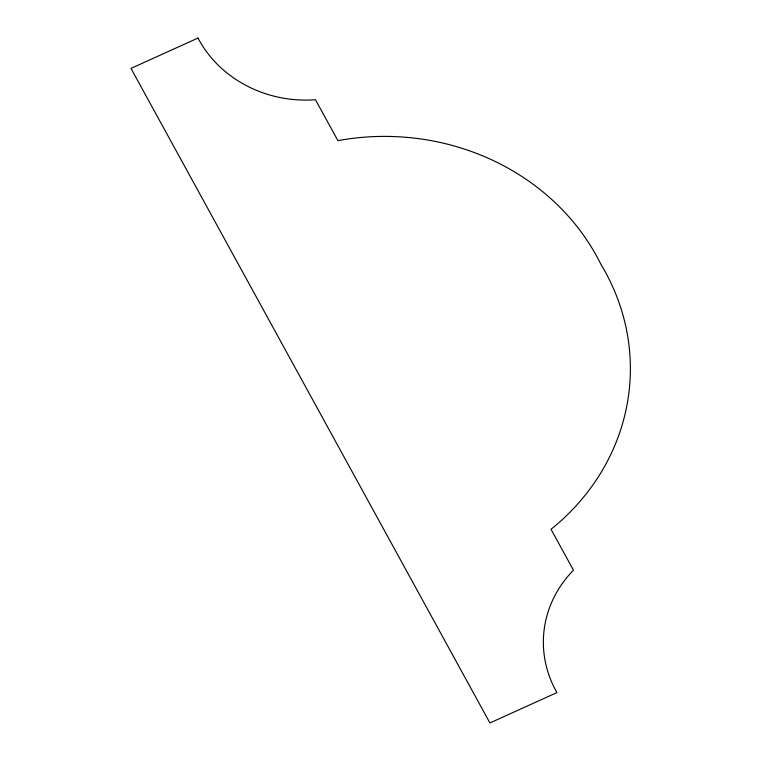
<?xml version="1.0" encoding="UTF-8"?>
<svg xmlns="http://www.w3.org/2000/svg" width="761" height="761" viewBox="0 0 761 761"><rect width="100%" height="100%" fill="white"/><g stroke="black" fill="none" stroke-linecap="round" stroke-linejoin="round"><path stroke-width="1.14" d="M197.993 38.05L130.987 68.404L489.922 722.95L556.938 692.596A118.754 108.404 1.9 0 1 573.461 570.198L551.031 529.285A235.796 215.239 1.9 0 0 600.819 264.143A235.796 215.239 1.9 0 0 337.913 140.652L315.473 99.739A118.754 108.404 1.9 0 1 197.993 38.05"/></g></svg>
